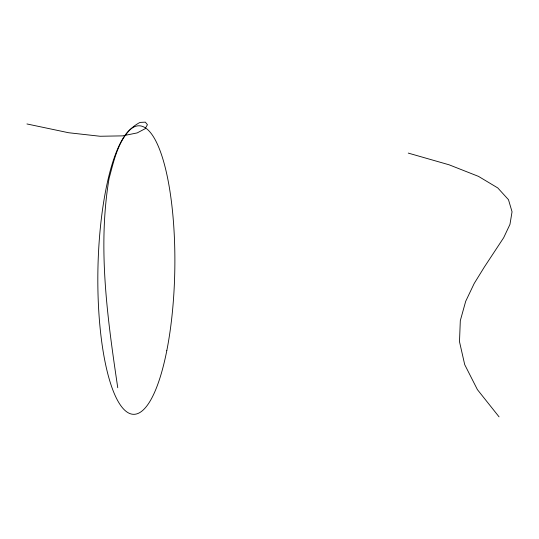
<?xml version="1.0" encoding="UTF-8"?>
<svg xmlns="http://www.w3.org/2000/svg" width="539" height="539" viewBox="0 0 539 539"><rect width="100%" height="100%" fill="white"/><g stroke="black" fill="none" stroke-linecap="round" stroke-linejoin="round"><path stroke-width="0.81" d="M26.95 123.957L68.594 132.735L100.079 136.259L122.555 135.868L137.175 132.917L145.079 128.747L147.423 124.711L145.355 122.151L140.025 122.407C119.496 132.897 114.571 158.351 109.033 178.618C97.465 248.095 107.53 318.738 117.751 387.716M408.259 153.096L449.122 164.813L478.47 176.368L497.766 187.929L508.472 199.673L512.05 211.773L509.961 224.392L503.669 237.706L484.318 267.088L474.185 283.501L465.696 301.294L460.313 320.624L459.491 341.679L464.706 364.62L477.406 389.623L499.06 416.849M166.834 350.478A144.29 38.437 -88.9 0 0 141.676 126.16A144.29 38.437 -88.9 0 0 100.712 333.648A144.29 38.437 -88.9 0 0 166.834 350.478"/></g></svg>
